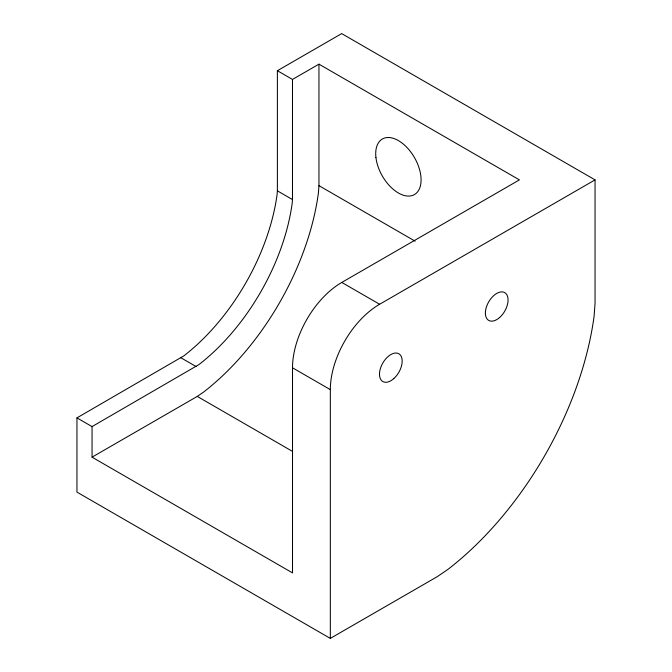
<?xml version="1.0" encoding="UTF-8"?>
<svg xmlns="http://www.w3.org/2000/svg" width="672" height="672" viewBox="0 0 672 672"><rect width="100%" height="100%" fill="white"/><g stroke="black" fill="none" stroke-linecap="round" stroke-linejoin="round"><path stroke-width="1.01" d="M277.385 190.848L277.124 194.267A160.994 92.946 -60 0 1 183.817 355.883L76.952 417.875L76.952 492.114L330.33 638.4L437.254 576.668L447.93 569.394A252.185 145.597 -60 0 0 594.09 316.235L595.048 303.358L595.048 179.886L341.67 33.6L277.385 70.72L277.385 190.848L292.48 199.567L292.228 202.986A160.994 92.946 -60 0 1 198.92 364.594L92.047 426.594L76.952 417.875M277.385 70.72L292.48 79.43L318.956 64.151L318.956 185.657L318.41 192.973A198.542 114.626 -60 0 1 203.339 392.28L197.274 396.413L92.047 457.162L92.047 426.594M92.047 457.162L292.513 572.897L292.513 367.802A69.703 40.244 -60 0 1 341.796 282.433L519.414 179.886L318.956 64.151M330.33 638.4L330.33 389.634A69.703 40.244 -60 0 1 379.613 304.265L595.048 179.886M318.956 185.657L415.103 241.164M341.796 282.433L379.613 304.265M292.513 367.802L330.33 389.634M180.986 357.815L196.081 366.534M197.274 396.413L292.513 451.399M292.48 79.43L292.48 199.567M393.775 378.613A16.044 9.265 -60 0 0 398.857 353.766A16.044 9.265 -60 0 0 379.873 370.591A16.044 9.265 -60 0 0 393.775 378.613M499.657 317.478A16.044 9.265 -60 0 0 504.748 292.631A16.044 9.265 -60 0 0 485.764 309.456A16.044 9.265 -60 0 0 499.657 317.478M375.925 157.433A32.088 18.53 60 0 0 412.348 195.502A32.088 18.53 60 0 0 406.921 147.428A32.088 18.53 60 0 0 375.925 157.433"/></g></svg>
